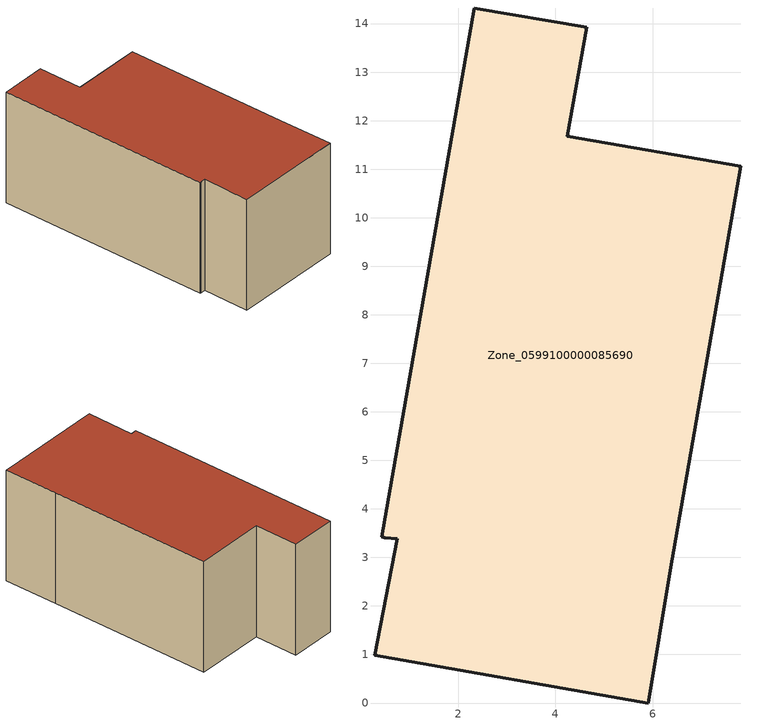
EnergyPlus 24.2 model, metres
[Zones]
Zone_0599100000085690
 floor ground (C_G): 0.74,3.39 0.48,3.41 0.42,3.42 2.33,14.32 4.64,13.92 4.25,11.68 7.82,11.06 6.37,2.74 5.92,0 0.28,0.98 z0
 wall outside (C_F): 7.82,11.06 4.25,11.68 4.64,13.92 2.33,14.32 0.42,3.42 0.48,3.41 0.74,3.39 0.28,0.98 5.92,0 6.37,2.74 7.82,11.06 z0:5.89
 roof outside (C_R): 0.74,3.39 0.28,0.98 5.92,0 6.37,2.74 7.82,11.06 4.25,11.68 4.64,13.92 2.33,14.32 0.42,3.42 0.48,3.41 z5.89
[BUILDING]
Pand.0599100000085690: North Axis=0; Terrain=City; Loads Convergence Tolerance Value=0.04; Temperature Convergence Tolerance Value=0.4; Solar Distribution=FullExterior; Maximum Number of Warmup Days=25; Minimum Number of Warmup Days=1
[Site:Location]
Rotterdam.The.Hague.AP_ZH_NLD Design_Conditions: Latitude=51.96; Longitude=4.45; Time Zone=1; Elevation=-4.5
[SITE:GROUNDTEMPERATURE:BUILDINGSURFACE]
18, 18, 18, 18, 18, 18, 18, 18, 18, 18, 18, 18
[MATERIAL] Thermal Absorptance=0.9; Solar Absorptance=0.7; Visible Absorptance=0.7
Name | Roughness | Thickness | Conductivity | Density | Specific Heat
G.TI.1946-1964 | MediumSmooth | 0.15 | 1 | 540 | 1210
F.TI.1946-1964 | Rough | 0.3 | 0.857143 | 1920 | 840
R.TI.1946-1964 | MediumRough | 0.2 | 0.277778 | 1500 | 1000
[CONSTRUCTION]
C_G: G.TI.1946-1964
C_F: F.TI.1946-1964
C_R: R.TI.1946-1964
[ZONE]
Zone_0599100000085690: Type=1; Multiplier=1; Ceiling Height=Autocalculate; Volume=Autocalculate; Floor Area=autocalculate; Part of Total Floor Area=Yes
[ZONEINFILTRATION:DESIGNFLOWRATE]
Infil_Zone_0599100000085690: Zone or ZoneList or Space or SpaceList=Zone_0599100000085690; Schedule=AlwaysOn; Design Flow Rate Calculation Method=Flow/Area; Flow Rate per Floor Area=0.003; Constant Term Coefficient=1; Temperature Term Coefficient=0; Velocity Term Coefficient=0; Velocity Squared Term Coefficient=0
[HVACTEMPLATE:ZONE:IDEALLOADSAIRSYSTEM]
Zone_0599100000085690: Maximum Heating Supply Air Temperature=50; Minimum Cooling Supply Air Temperature=13; Maximum Heating Supply Air Humidity Ratio=0.0156; Minimum Cooling Supply Air Humidity Ratio=0.0077; Heating Limit=NoLimit; Cooling Limit=NoLimit; Dehumidification Control Type=ConstantSensibleHeatRatio; Cooling Sensible Heat Ratio=0.7; Dehumidification Setpoint=60; Humidification Control Type=None; Humidification Setpoint=30; Outdoor Air Method=None; Outdoor Air Flow Rate per Person=0.00944; Outdoor Air Flow Rate per Zone Floor Area=0; Outdoor Air Flow Rate per Zone=0; Demand Controlled Ventilation Type=None; Outdoor Air Economizer Type=NoEconomizer; Heat Recovery Type=None; Sensible Heat Recovery Effectiveness=0.7; Latent Heat Recovery Effectiveness=0.65
[ZONECONTROL:THERMOSTAT]
ThermostatControl_Zone_0599100000085690: Zone or ZoneList=Zone_0599100000085690; Control Type Schedule=DualSetpointControlType; Control 1=Thermostat_Zone_0599100000085690; Temperature Difference Between Cutout And Setpoint=0
[THERMOSTATSETPOINT:DUALSETPOINT]
Thermostat_Zone_0599100000085690: Heating Setpoint Temperature Schedule=HeatingSetpoint_Zone_0599100000085690; Cooling Setpoint Temperature Schedule=CoolingSetpoint_Zone_0599100000085690
[SCHEDULE:COMPACT]
HeatingSetpoint_Zone_0599100000085690: Through: 12/31, For: AllDays, Until: 24:00, 21
CoolingSetpoint_Zone_0599100000085690: Through: 12/31, For: AllDays, Until: 24:00, 24
DualSetpointControlType: Through: 12/31, For: AllDays, Until: 24:00, 4
AlwaysOn: Through: 12/31, For: AllDays, Until: 24:00, 1
